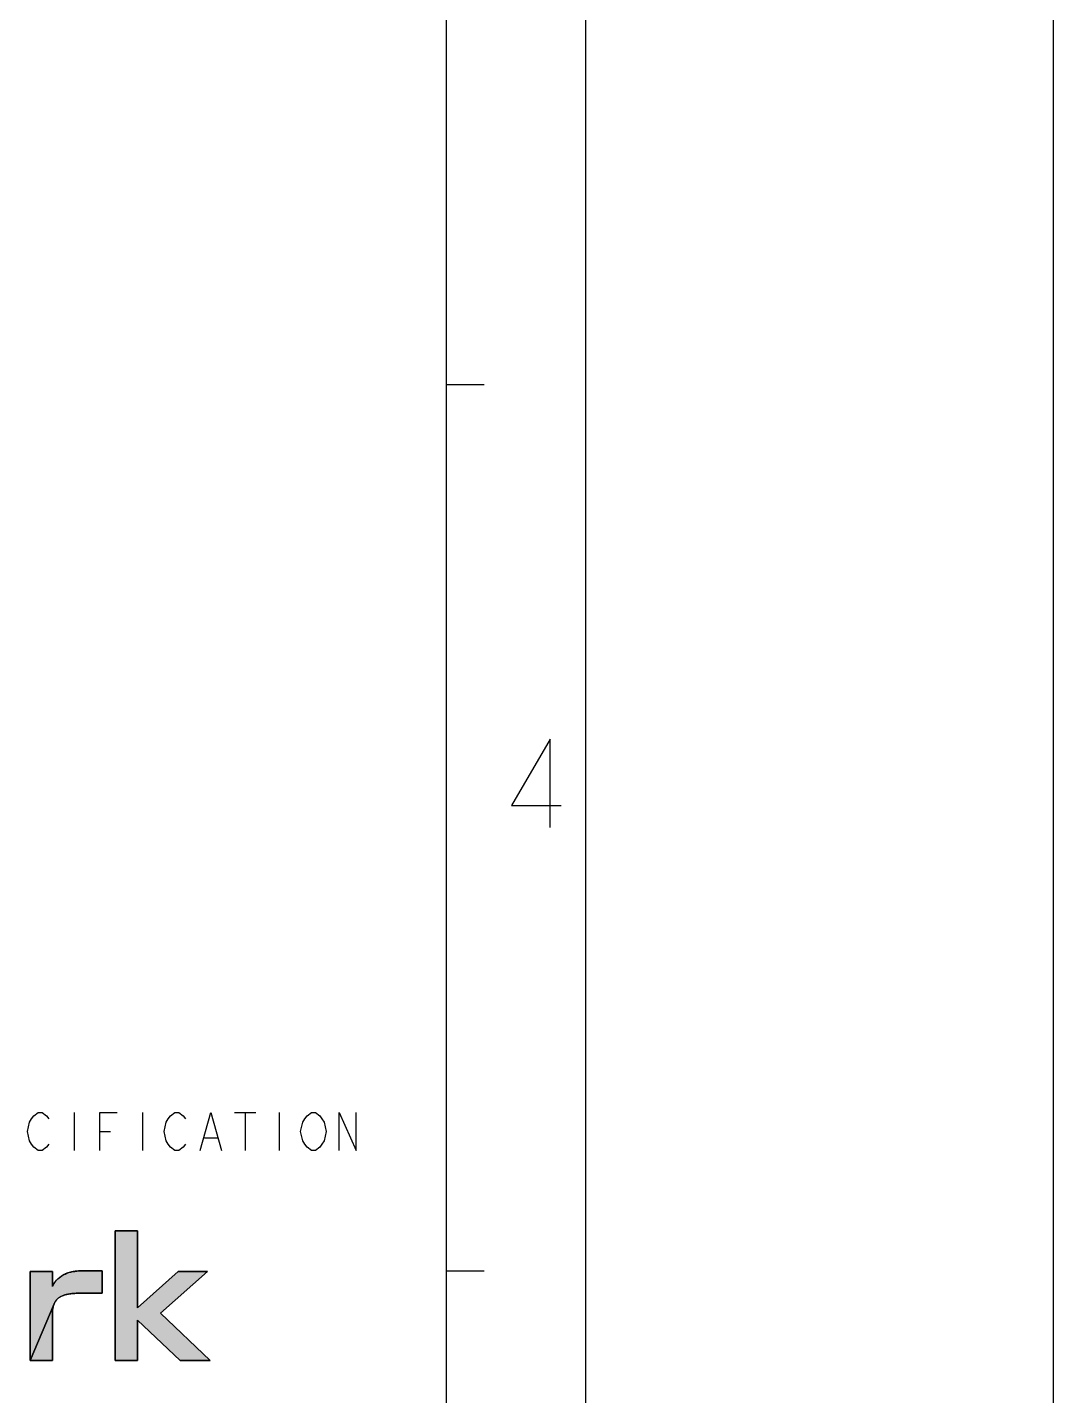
# Model space of a CAD drawing. Header units: millimetres. Extents: x 0 to 297, y 0 to 210.
# Drawn here: x 256.4 to 297, y 47.6 to 101.6 of the extents above; entities that cross this region are included whole.
import ezdxf

# ---------------------------------------------------------------- set-up
doc = ezdxf.new("R2010")
doc.units = ezdxf.units.MM
doc.header["$LTSCALE"] = 16.335
doc.layers.get('0').update_dxf_attribs({"linetype": 'CONTINUOUS'})

msp = doc.modelspace()

# ---------------------------------------------------------------- hatches: boundary and pattern name
at = {"linetype": 'CONTINUOUS'}
for points in [[(260.796, 51.041), (262.408, 52.473), (263.569, 52.473), (261.699, 50.832), (263.667, 48.955), (262.478, 48.955), (260.796, 50.555), (260.796, 48.955), (259.919, 48.955), (259.919, 54.072), (260.796, 54.072)], [(258.486, 52.492), (258.577, 52.494), (259.397, 52.494), (259.397, 51.611), (258.459, 51.611), (258.367, 51.61), (258.281, 51.606), (258.199, 51.599), (258.122, 51.59), (258.05, 51.578), (257.982, 51.563), (257.919, 51.546), (257.86, 51.526), (257.805, 51.503), (257.755, 51.477), (257.709, 51.448), (257.666, 51.417), (257.624, 51.379), (257.587, 51.338), (257.554, 51.293), (257.526, 51.245), (257.502, 51.193), (256.554, 48.955), (256.554, 52.473), (257.437, 52.473), (257.437, 51.882), (257.457, 51.925), (257.483, 51.973), (257.515, 52.023), (257.554, 52.076), (257.599, 52.131), (257.653, 52.185), (257.698, 52.225), (257.749, 52.264), (257.804, 52.301), (257.865, 52.337), (257.932, 52.37), (258.004, 52.4), (258.083, 52.427), (258.168, 52.45), (258.241, 52.465), (258.318, 52.477), (258.4, 52.487)], [(257.437, 50.805), (257.437, 48.955), (256.554, 48.955), (257.502, 51.193), (257.481, 51.137), (257.465, 51.078), (257.452, 51.015), (257.444, 50.949), (257.439, 50.879)]]:
    msp.add_hatch(color=7, dxfattribs=at).paths.add_polyline_path(points)

# ---------------------------------------------------------------- linework, layer by layer
at = {"color": 7, "linetype": 'CONTINUOUS'}
for p, q in [((297, 0), (297, 210)), ((260.796, 54.072), (259.919, 54.072)), ((259.919, 54.072), (259.919, 48.955)), ((260.796, 51.041), (260.796, 54.072)), ((257.437, 52.473), (256.554, 52.473)), ((256.554, 52.473), (256.554, 48.955)), ((257.437, 51.882), (257.437, 52.473)), ((259.397, 52.494), (258.577, 52.494)), ((259.397, 51.611), (259.397, 52.494)), ((262.408, 52.473), (260.796, 51.041)), ((261.699, 50.832), (263.569, 52.473)), ((263.569, 52.473), (262.408, 52.473)), ((258.459, 51.611), (259.397, 51.611)), ((257.437, 48.955), (257.437, 50.805)), ((263.667, 48.955), (261.699, 50.832)), ((260.796, 50.555), (262.478, 48.955)), ((260.796, 48.955), (260.796, 50.555)), ((256.554, 48.955), (257.437, 48.955)), ((259.919, 48.955), (260.796, 48.955)), ((262.478, 48.955), (263.667, 48.955))]:
    msp.add_line(p, q, dxfattribs=at)
at = {"color": 4, "linetype": 'CONTINUOUS'}
for p, q in [((278.5, 198.5), (278.5, 11.5)), ((273, 192.5), (273, 17.5)), ((273, 87.5), (274.5, 87.5)), ((273, 52.5), (274.5, 52.5))]:
    msp.add_line(p, q, dxfattribs=at)
at = {"color": 2, "linetype": 'CONTINUOUS'}
for p, q in [((258.3, 58.75), (258.3, 57.25)), ((261, 58.75), (261, 57.25)), ((264.628, 58.75), (265.472, 58.75)), ((265.05, 58.75), (265.05, 57.25)), ((266.4, 58.75), (266.4, 57.25)), ((259.313, 58), (259.734, 58)), ((263.447, 57.75), (263.953, 57.75))]:
    msp.add_line(p, q, dxfattribs=at)
for points in [[(277.106, 70), (277.106, 73.5), (275.575, 70.875), (277.544, 70.875)], [(257.288, 57.5), (257.203, 57.375), (257.034, 57.25), (256.866, 57.25), (256.697, 57.375), (256.612, 57.5), (256.528, 57.625), (256.444, 58), (256.528, 58.375), (256.612, 58.5), (256.697, 58.625), (256.866, 58.75), (257.034, 58.75), (257.203, 58.625), (257.288, 58.5)], [(259.313, 57.25), (259.313, 58.75), (259.987, 58.75)], [(262.688, 57.5), (262.603, 57.375), (262.434, 57.25), (262.266, 57.25), (262.097, 57.375), (262.012, 57.5), (261.928, 57.625), (261.844, 58), (261.928, 58.375), (262.012, 58.5), (262.097, 58.625), (262.266, 58.75), (262.434, 58.75), (262.603, 58.625), (262.688, 58.5)], [(263.278, 57.25), (263.7, 58.75), (264.122, 57.25)], [(268.087, 57.5), (268.003, 57.375), (267.834, 57.25), (267.666, 57.25), (267.497, 57.375), (267.412, 57.5), (267.328, 57.625), (267.244, 58), (267.328, 58.375), (267.412, 58.5), (267.497, 58.625), (267.666, 58.75), (267.834, 58.75), (268.003, 58.625), (268.087, 58.5), (268.172, 58.375), (268.256, 58), (268.172, 57.625), (268.087, 57.5)], [(268.763, 57.25), (268.763, 58.75), (269.437, 57.25), (269.437, 58.75)]]:
    msp.add_lwpolyline(points, dxfattribs=at)
at = {"color": 7, "linetype": 'CONTINUOUS'}
for points in [[(260.796, 51.041), (262.408, 52.473), (263.569, 52.473), (261.699, 50.832), (263.667, 48.955), (262.478, 48.955), (260.796, 50.555), (260.796, 48.955), (259.919, 48.955), (259.919, 54.072), (260.796, 54.072), (260.796, 51.041)], [(258.486, 52.492), (258.577, 52.494), (259.397, 52.494), (259.397, 51.611), (258.459, 51.611), (258.367, 51.61), (258.281, 51.606), (258.199, 51.599), (258.122, 51.59), (258.05, 51.578), (257.982, 51.563), (257.919, 51.546), (257.86, 51.526), (257.805, 51.503), (257.755, 51.477), (257.709, 51.448), (257.666, 51.417), (257.624, 51.379), (257.587, 51.338), (257.554, 51.293), (257.526, 51.245), (257.502, 51.193), (256.554, 48.955), (256.554, 52.473), (257.437, 52.473), (257.437, 51.882), (257.457, 51.925), (257.483, 51.973), (257.515, 52.023), (257.554, 52.076), (257.599, 52.131), (257.653, 52.185), (257.698, 52.225), (257.749, 52.264), (257.804, 52.301), (257.865, 52.337), (257.932, 52.37), (258.004, 52.4), (258.083, 52.427), (258.168, 52.45), (258.241, 52.465), (258.318, 52.477), (258.4, 52.487), (258.486, 52.492)], [(258.577, 52.494), (258.548, 52.494), (258.52, 52.493), (258.492, 52.492), (258.464, 52.491), (258.437, 52.489), (258.41, 52.487), (258.384, 52.485), (258.358, 52.482), (258.333, 52.479), (258.308, 52.476), (258.284, 52.472), (258.26, 52.469), (258.236, 52.464), (258.213, 52.46), (258.19, 52.455), (258.168, 52.45), (258.143, 52.444), (258.119, 52.437), (258.095, 52.43), (258.071, 52.423), (258.049, 52.416), (258.026, 52.408), (258.004, 52.4), (257.983, 52.392), (257.962, 52.383), (257.942, 52.374), (257.922, 52.365), (257.903, 52.356), (257.884, 52.347), (257.865, 52.337), (257.844, 52.325), (257.824, 52.313), (257.804, 52.301), (257.785, 52.289), (257.767, 52.277), (257.749, 52.264), (257.731, 52.251), (257.715, 52.238), (257.698, 52.225), (257.683, 52.212), (257.667, 52.198), (257.653, 52.185), (257.638, 52.17), (257.623, 52.155), (257.609, 52.141), (257.595, 52.126), (257.582, 52.111), (257.57, 52.096), (257.558, 52.081), (257.546, 52.067), (257.535, 52.052), (257.525, 52.038), (257.515, 52.023), (257.506, 52.009), (257.497, 51.995), (257.489, 51.982), (257.481, 51.968), (257.473, 51.955), (257.466, 51.942), (257.46, 51.929), (257.453, 51.917), (257.447, 51.905), (257.442, 51.894), (257.437, 51.882)], [(257.437, 50.805), (257.437, 50.828), (257.437, 50.852), (257.438, 50.874), (257.44, 50.897), (257.441, 50.919), (257.443, 50.941), (257.445, 50.962), (257.448, 50.983), (257.451, 51.004), (257.454, 51.024), (257.458, 51.044), (257.462, 51.064), (257.466, 51.083), (257.471, 51.102), (257.476, 51.121), (257.482, 51.139), (257.488, 51.157), (257.494, 51.174), (257.501, 51.191), (257.508, 51.208), (257.516, 51.224), (257.524, 51.24), (257.532, 51.256), (257.541, 51.271), (257.55, 51.286), (257.56, 51.301), (257.57, 51.315), (257.58, 51.329), (257.591, 51.342), (257.603, 51.356), (257.614, 51.369), (257.627, 51.381), (257.639, 51.393), (257.653, 51.405), (257.666, 51.417), (257.679, 51.427), (257.693, 51.437), (257.706, 51.447), (257.72, 51.456), (257.735, 51.465), (257.75, 51.474), (257.765, 51.483), (257.781, 51.491), (257.797, 51.499), (257.814, 51.507), (257.831, 51.514), (257.848, 51.521), (257.866, 51.528), (257.884, 51.535), (257.903, 51.541), (257.922, 51.547), (257.942, 51.553), (257.962, 51.558), (257.982, 51.563), (258.003, 51.568), (258.025, 51.573), (258.046, 51.577), (258.069, 51.582), (258.091, 51.585), (258.114, 51.589), (258.138, 51.592), (258.162, 51.595), (258.187, 51.598), (258.212, 51.601), (258.237, 51.603), (258.263, 51.605), (258.29, 51.607), (258.317, 51.608), (258.344, 51.609), (258.372, 51.61), (258.4, 51.611), (258.429, 51.611), (258.459, 51.611)], [(257.437, 50.805), (257.437, 48.955), (256.554, 48.955), (257.502, 51.193), (257.481, 51.137), (257.465, 51.078), (257.452, 51.015), (257.444, 50.949), (257.439, 50.879), (257.437, 50.805)]]:
    msp.add_lwpolyline(points, dxfattribs=at)

doc.saveas('drawing.dxf')
